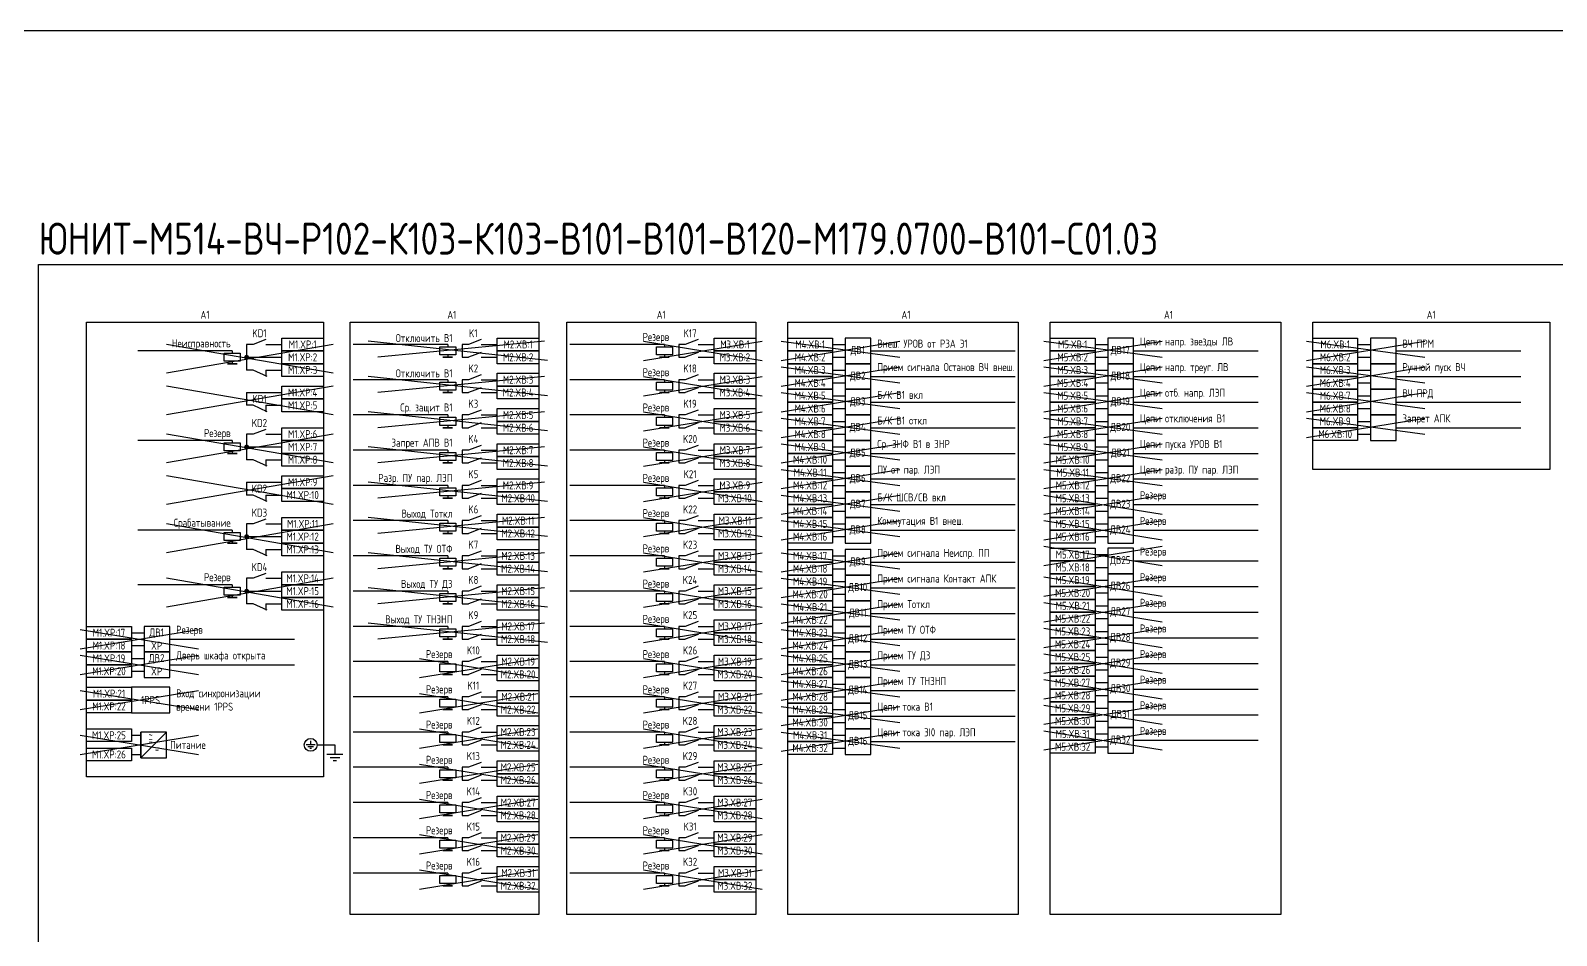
# Model space of a CAD drawing. Header units: millimetres. Extents: x -863 to 2106, y -90 to 586.
# Drawn here: x -2.5 to 474.1, y 303.5 to 586 of the extents above; entities that cross this region are included whole.
import ezdxf

# ---------------------------------------------------------------- set-up
doc = ezdxf.new("R2010")
doc.units = ezdxf.units.MM
doc.styles.add('Gost_type_A', font='GOST_A.TTF')

# ---------------------------------------------------------------- blocks, each defined once
blk = doc.blocks.new('POINT')
at = {"const_width": 0.75}
blk.add_lwpolyline([(-0.375, 0, 1), (0.375, 0, 1)], format="xyb", close=True, dxfattribs=at)

msp = doc.modelspace()

# ---------------------------------------------------------------- linework, layer by layer
at = {"color": 6}
for p, q in [((92, 488), (40, 479)), ((92, 479), (40, 488)), ((232, 489), (269, 484)), ((232, 483), (269, 489)), ((314, 489), (351, 484)), ((314, 483), (351, 489)), ((396, 489), (433, 484)), ((396, 483), (433, 489)), ((232, 481), (269, 476)), ((232, 475), (269, 481)), ((314, 481), (351, 476)), ((314, 475), (351, 481)), ((92, 475), (40, 466)), ((92, 466), (40, 475)), ((232, 473), (269, 468)), ((232, 467), (269, 473)), ((314, 473), (351, 468)), ((314, 467), (351, 473)), ((396, 473), (433, 468)), ((396, 467), (433, 473)), ((232, 465), (269, 460)), ((232, 459), (269, 465)), ((314, 465), (351, 460)), ((314, 459), (351, 465)), ((396, 465), (433, 460)), ((396, 459), (433, 465)), ((92, 460), (40, 451)), ((92, 451), (40, 460)), ((232, 457), (269, 452)), ((232, 451), (269, 457)), ((314, 457), (351, 452)), ((314, 451), (351, 457)), ((232, 449), (269, 444)), ((232, 443), (269, 449)), ((314, 449), (351, 444)), ((314, 443), (351, 449)), ((232, 441), (269, 436)), ((232, 435), (269, 441)), ((159, 428), (103, 434)), ((158, 434), (106, 429)), ((92, 432), (40, 423)), ((92, 423), (40, 432)), ((232, 433), (269, 428)), ((232, 427), (269, 433)), ((159, 417), (103, 423)), ((158, 423), (106, 418)), ((232, 423), (269, 418)), ((232, 417), (269, 423)), ((92, 415), (40, 406)), ((92, 406), (40, 415)), ((232, 415), (269, 410)), ((232, 409), (269, 415)), ((159, 406), (103, 412)), ((158, 412), (106, 407)), ((232, 407), (269, 402)), ((232, 401), (269, 407)), ((159, 395), (103, 401)), ((158, 401), (106, 396)), ((232, 399), (269, 394)), ((232, 393), (269, 399)), ((13, 391), (50, 385)), ((13, 385), (50, 391)), ((232, 391), (269, 386)), ((232, 385), (269, 391)), ((232, 383), (269, 378)), ((232, 377), (269, 383)), ((232, 375), (269, 370)), ((232, 369), (269, 375)), ((13, 366), (50, 360)), ((13, 360), (50, 366)), ((232, 367), (269, 362)), ((232, 361), (269, 367))]:
    msp.add_line(p, q, dxfattribs=at)
at = {"ltscale": 1.08}
for p, q in [((67, 488), (65, 488)), ((65, 488), (65, 480)), ((71, 488), (76, 488)), ((134.3, 488), (132.3, 488)), ((132.3, 488), (132.3, 484)), ((138.3, 488), (143.3, 488)), ((202, 488), (200, 488)), ((200, 488), (200, 484)), ((206, 488), (211, 488)), ((65, 484), (76, 484)), ((132.3, 484), (134.3, 484)), ((138.3, 484), (143.3, 484)), ((200, 484), (202, 484)), ((206, 484), (211, 484)), ((67, 480), (65, 480)), ((71, 480), (76, 480)), ((134.3, 477), (132.3, 477)), ((132.3, 477), (132.3, 473)), ((138.3, 477), (143.3, 477)), ((202, 477), (200, 477)), ((200, 477), (200, 473)), ((206, 477), (211, 477)), ((65, 473), (76, 473)), ((132.3, 473), (134.3, 473)), ((138.3, 473), (143.3, 473)), ((200, 473), (202, 473)), ((206, 473), (211, 473)), ((67, 469), (65, 469)), ((71, 469), (76, 469)), ((134.3, 466), (132.3, 466)), ((132.3, 466), (132.3, 462)), ((138.3, 466), (143.3, 466)), ((202, 466), (200, 466)), ((200, 466), (200, 462)), ((206, 466), (211, 466)), ((67, 460), (65, 460)), ((65, 460), (65, 452)), ((71, 460), (76, 460)), ((132.3, 462), (134.3, 462)), ((138.3, 462), (143.3, 462)), ((200, 462), (202, 462)), ((206, 462), (211, 462)), ((65, 456), (76, 456)), ((134.3, 455), (132.3, 455)), ((132.3, 455), (132.3, 451)), ((138.3, 455), (143.3, 455)), ((202, 455), (200, 455)), ((200, 455), (200, 451)), ((206, 455), (211, 455)), ((67, 452), (65, 452)), ((71, 452), (76, 452)), ((132.3, 451), (134.3, 451)), ((138.3, 451), (143.3, 451)), ((200, 451), (202, 451)), ((206, 451), (211, 451)), ((65, 445), (76, 445)), ((134.3, 444), (132.3, 444)), ((132.3, 444), (132.3, 440)), ((138.3, 444), (143.3, 444)), ((202, 444), (200, 444)), ((200, 444), (200, 440)), ((206, 444), (211, 444)), ((67, 441), (65, 441)), ((71, 441), (76, 441)), ((132.3, 440), (134.3, 440)), ((138.3, 440), (143.3, 440)), ((200, 440), (202, 440)), ((206, 440), (211, 440)), ((67, 432), (65, 432)), ((65, 432), (65, 424)), ((71, 432), (76, 432)), ((134.3, 433), (132.3, 433)), ((132.3, 433), (132.3, 429)), ((132.3, 429), (134.3, 429)), ((138.3, 433), (143.3, 433)), ((138.3, 429), (143.3, 429)), ((202, 433), (200, 433)), ((200, 433), (200, 429)), ((200, 429), (202, 429)), ((206, 433), (211, 433)), ((206, 429), (211, 429)), ((65, 428), (76, 428)), ((67, 424), (65, 424)), ((71, 424), (76, 424)), ((134.3, 422), (132.3, 422)), ((132.3, 422), (132.3, 418)), ((138.3, 422), (143.3, 422)), ((202, 422), (200, 422)), ((200, 422), (200, 418)), ((206, 422), (211, 422)), ((67, 415), (65, 415)), ((65, 415), (65, 407)), ((71, 415), (76, 415)), ((132.3, 418), (134.3, 418)), ((138.3, 418), (143.3, 418)), ((200, 418), (202, 418)), ((206, 418), (211, 418)), ((65, 411), (76, 411)), ((134.3, 411), (132.3, 411)), ((132.3, 411), (132.3, 407)), ((138.3, 411), (143.3, 411)), ((202, 411), (200, 411)), ((200, 411), (200, 407)), ((206, 411), (211, 411)), ((67, 407), (65, 407)), ((71, 407), (76, 407)), ((132.3, 407), (134.3, 407)), ((138.3, 407), (143.3, 407)), ((200, 407), (202, 407)), ((206, 407), (211, 407)), ((134.3, 400), (132.3, 400)), ((132.3, 400), (132.3, 396)), ((132.3, 396), (134.3, 396)), ((138.3, 400), (143.3, 400)), ((138.3, 396), (143.3, 396)), ((202, 400), (200, 400)), ((200, 400), (200, 396)), ((200, 396), (202, 396)), ((206, 400), (211, 400)), ((206, 396), (211, 396)), ((134.3, 389), (132.3, 389)), ((132.3, 389), (132.3, 385)), ((138.3, 389), (143.3, 389)), ((202, 389), (200, 389)), ((200, 389), (200, 385)), ((206, 389), (211, 389)), ((132.3, 385), (134.3, 385)), ((138.3, 385), (143.3, 385)), ((200, 385), (202, 385)), ((206, 385), (211, 385)), ((134.3, 378), (132.3, 378)), ((132.3, 378), (132.3, 374)), ((138.3, 378), (143.3, 378)), ((202, 378), (200, 378)), ((200, 378), (200, 374)), ((206, 378), (211, 378)), ((132.3, 374), (134.3, 374)), ((138.3, 374), (143.3, 374)), ((200, 374), (202, 374)), ((206, 374), (211, 374)), ((134.3, 367), (132.3, 367)), ((132.3, 367), (132.3, 363)), ((132.3, 363), (134.3, 363)), ((138.3, 367), (143.3, 367)), ((138.3, 363), (143.3, 363)), ((202, 367), (200, 367)), ((200, 367), (200, 363)), ((200, 363), (202, 363)), ((206, 367), (211, 367)), ((206, 363), (211, 363)), ((134.3, 356), (132.3, 356)), ((132.3, 356), (132.3, 352)), ((138.3, 356), (143.3, 356)), ((202, 356), (200, 356)), ((200, 356), (200, 352)), ((206, 356), (211, 356)), ((132.3, 352), (134.3, 352)), ((138.3, 352), (143.3, 352)), ((200, 352), (202, 352)), ((206, 352), (211, 352)), ((134.3, 345), (132.3, 345)), ((132.3, 345), (132.3, 341)), ((138.3, 345), (143.3, 345)), ((202, 345), (200, 345)), ((200, 345), (200, 341)), ((206, 345), (211, 345)), ((132.3, 341), (134.3, 341)), ((138.3, 341), (143.3, 341)), ((200, 341), (202, 341)), ((206, 341), (211, 341)), ((134.3, 334), (132.3, 334)), ((132.3, 334), (132.3, 330)), ((138.3, 334), (143.3, 334)), ((202, 334), (200, 334)), ((200, 334), (200, 330)), ((206, 334), (211, 334)), ((132.3, 330), (134.3, 330)), ((138.3, 330), (143.3, 330)), ((200, 330), (202, 330)), ((206, 330), (211, 330)), ((134.3, 323), (132.3, 323)), ((132.3, 323), (132.3, 319)), ((138.3, 323), (143.3, 323)), ((202, 323), (200, 323)), ((200, 323), (200, 319)), ((206, 323), (211, 323)), ((132.3, 319), (134.3, 319)), ((138.3, 319), (143.3, 319)), ((200, 319), (202, 319)), ((206, 319), (211, 319))]:
    msp.add_line(p, q, dxfattribs=at)
at = {"ltscale": 4.32}
for p, q in [((71, 489.5), (67, 488)), ((138.3, 489.5), (134.3, 488)), ((206, 489.5), (202, 488)), ((138.3, 485.5), (134.3, 484)), ((206, 485.5), (202, 484)), ((71.39, 478), (67, 480)), ((138.3, 478.5), (134.3, 477)), ((206, 478.5), (202, 477)), ((138.3, 474.5), (134.3, 473)), ((206, 474.5), (202, 473)), ((71.39, 467), (67, 469)), ((138.3, 467.5), (134.3, 466)), ((206, 467.5), (202, 466)), ((138.3, 463.5), (134.3, 462)), ((206, 463.5), (202, 462)), ((71, 461.5), (67, 460)), ((138.3, 456.5), (134.3, 455)), ((206, 456.5), (202, 455)), ((71.39, 450), (67, 452)), ((138.3, 452.5), (134.3, 451)), ((206, 452.5), (202, 451)), ((138.3, 445.5), (134.3, 444)), ((206, 445.5), (202, 444)), ((71.39, 439), (67, 441)), ((138.3, 441.5), (134.3, 440)), ((206, 441.5), (202, 440)), ((138.3, 434.5), (134.3, 433)), ((206, 434.5), (202, 433)), ((71, 433.5), (67, 432)), ((138.3, 430.5), (134.3, 429)), ((206, 430.5), (202, 429)), ((71.39, 422), (67, 424)), ((138.3, 423.5), (134.3, 422)), ((138.3, 419.5), (134.3, 418)), ((206, 423.5), (202, 422)), ((206, 419.5), (202, 418)), ((71, 416.5), (67, 415)), ((138.3, 412.5), (134.3, 411)), ((206, 412.5), (202, 411)), ((71.39, 405), (67, 407)), ((138.3, 408.5), (134.3, 407)), ((206, 408.5), (202, 407)), ((138.3, 401.5), (134.3, 400)), ((206, 401.5), (202, 400)), ((138.3, 397.5), (134.3, 396)), ((206, 397.5), (202, 396)), ((138.3, 390.5), (134.3, 389)), ((138.3, 386.5), (134.3, 385)), ((206, 390.5), (202, 389)), ((206, 386.5), (202, 385)), ((138.3, 379.5), (134.3, 378)), ((206, 379.5), (202, 378)), ((138.3, 375.5), (134.3, 374)), ((206, 375.5), (202, 374)), ((138.3, 368.5), (134.3, 367)), ((206, 368.5), (202, 367)), ((86.42, 363), (83.58, 363)), ((85.85, 362.43), (84.15, 362.43)), ((85, 364.28), (85, 363)), ((92.57, 363), (92.57, 360)), ((138.3, 364.5), (134.3, 363)), ((206, 364.5), (202, 363)), ((85.28, 361.86), (84.72, 361.86)), ((95.07, 360), (90.07, 360)), ((94.07, 359), (91.07, 359)), ((93.07, 358), (92.07, 358)), ((138.3, 357.5), (134.3, 356)), ((206, 357.5), (202, 356)), ((138.3, 353.5), (134.3, 352)), ((206, 353.5), (202, 352)), ((138.3, 346.5), (134.3, 345)), ((206, 346.5), (202, 345)), ((138.3, 342.5), (134.3, 341)), ((206, 342.5), (202, 341)), ((138.3, 335.5), (134.3, 334)), ((206, 335.5), (202, 334)), ((138.3, 331.5), (134.3, 330)), ((206, 331.5), (202, 330)), ((138.3, 324.5), (134.3, 323)), ((206, 324.5), (202, 323)), ((138.3, 320.5), (134.3, 319)), ((206, 320.5), (202, 319))]:
    msp.add_line(p, q, dxfattribs=at)
for p, q in [((127.8, 488), (98.3, 488)), ((127.8, 488), (127.8, 487.25)), ((195.5, 488), (166, 488)), ((195.5, 488), (195.5, 487.25)), ((248, 488), (252, 488)), ((330, 488), (334, 488)), ((412, 488), (416, 488)), ((60.5, 486), (31, 486)), ((60.5, 486), (60.5, 485.25)), ((60.5, 482.75), (60.5, 482)), ((127.8, 484.75), (127.8, 484)), ((195.5, 484.75), (195.5, 484)), ((248, 484), (252, 484)), ((260, 486), (305, 486)), ((330, 484), (334, 484)), ((342, 486), (381, 486)), ((412, 484), (416, 484)), ((424, 486), (463, 486)), ((71, 480), (71, 478)), ((127.8, 477), (98.3, 477)), ((127.8, 477), (127.8, 476.25)), ((195.5, 477), (166, 477)), ((195.5, 477), (195.5, 476.25)), ((248, 480), (252, 480)), ((260, 478), (305, 478)), ((330, 480), (334, 480)), ((342, 478), (381, 478)), ((412, 480), (416, 480)), ((424, 478), (463, 478)), ((65, 473), (65, 469)), ((127.8, 473.75), (127.8, 473)), ((195.5, 473.75), (195.5, 473)), ((248, 476), (252, 476)), ((248, 472), (252, 472)), ((330, 476), (334, 476)), ((330, 472), (334, 472)), ((412, 476), (416, 476)), ((412, 472), (416, 472)), ((71, 469), (71, 467)), ((248, 468), (252, 468)), ((260, 470), (305, 470)), ((330, 468), (334, 468)), ((342, 470), (381, 470)), ((412, 468), (416, 468)), ((424, 470), (463, 470)), ((127.8, 466), (98.3, 466)), ((127.8, 466), (127.8, 465.25)), ((127.8, 462.75), (127.8, 462)), ((195.5, 466), (166, 466)), ((195.5, 466), (195.5, 465.25)), ((195.5, 462.75), (195.5, 462)), ((248, 464), (252, 464)), ((330, 464), (334, 464)), ((412, 464), (416, 464)), ((60.5, 458), (31, 458)), ((60.5, 458), (60.5, 457.25)), ((248, 460), (252, 460)), ((260, 462), (305, 462)), ((330, 460), (334, 460)), ((342, 462), (381, 462)), ((412, 460), (416, 460)), ((424, 462), (463, 462)), ((60.5, 454.75), (60.5, 454)), ((127.8, 455), (98.3, 455)), ((127.8, 455), (127.8, 454.25)), ((195.5, 455), (166, 455)), ((195.5, 455), (195.5, 454.25)), ((248, 456), (252, 456)), ((260, 454), (305, 454)), ((330, 456), (334, 456)), ((342, 454), (381, 454)), ((71, 452), (71, 450)), ((127.8, 451.75), (127.8, 451)), ((195.5, 451.75), (195.5, 451)), ((248, 452), (252, 452)), ((330, 452), (334, 452)), ((65, 445), (65, 441)), ((127.8, 444), (98.3, 444)), ((127.8, 444), (127.8, 443.25)), ((195.5, 444), (166, 444)), ((195.5, 444), (195.5, 443.25)), ((248, 448), (252, 448)), ((248, 444), (252, 444)), ((260, 446), (305, 446)), ((330, 448), (334, 448)), ((330, 444), (334, 444)), ((342, 446), (381, 446)), ((71, 441), (71, 439)), ((127.8, 440.75), (127.8, 440)), ((195.5, 440.75), (195.5, 440)), ((248, 440), (252, 440)), ((330, 440), (334, 440)), ((248, 436), (252, 436)), ((260, 438), (305, 438)), ((330, 436), (334, 436)), ((342, 438), (381, 438)), ((60.5, 430), (31, 430)), ((60.5, 430), (60.5, 429.25)), ((127.8, 433), (98.3, 433)), ((127.8, 433), (127.8, 432.25)), ((127.8, 429.75), (127.8, 429)), ((195.5, 433), (166, 433)), ((195.5, 433), (195.5, 432.25)), ((195.5, 429.75), (195.5, 429)), ((248, 432), (252, 432)), ((260, 430), (305, 430)), ((330, 432), (334, 432)), ((342, 430), (381, 430)), ((60.5, 426.75), (60.5, 426)), ((248, 428), (252, 428)), ((330, 428), (334, 428)), ((71, 424), (71, 422)), ((127.8, 422), (98.3, 422)), ((127.8, 422), (127.8, 421.25)), ((195.5, 422), (166, 422)), ((195.5, 422), (195.5, 421.25)), ((248, 422), (252, 422)), ((260, 420), (305, 420)), ((330, 422.42), (334, 422.42)), ((342, 420.42), (381, 420.42)), ((127.8, 418.75), (127.8, 418)), ((195.5, 418.75), (195.5, 418)), ((248, 418), (252, 418)), ((330, 418.42), (334, 418.42)), ((60.5, 413), (31, 413)), ((60.5, 413), (60.5, 412.25)), ((127.8, 411), (98.3, 411)), ((127.8, 411), (127.8, 410.25)), ((195.5, 411), (166, 411)), ((195.5, 411), (195.5, 410.25)), ((248, 414), (252, 414)), ((248, 410), (252, 410)), ((260, 412), (305, 412)), ((330, 414.42), (334, 414.42)), ((330, 410.42), (334, 410.42)), ((342, 412.42), (381, 412.42)), ((60.5, 409.75), (60.5, 409)), ((71, 407), (71, 405)), ((127.8, 407.75), (127.8, 407)), ((195.5, 407.75), (195.5, 407)), ((248, 406), (252, 406)), ((330, 406.42), (334, 406.42)), ((248, 402), (252, 402)), ((260, 404), (305, 404)), ((330, 402.42), (334, 402.42)), ((342, 404.42), (381, 404.42)), ((29, 398), (33, 398)), ((41, 396), (80, 396)), ((127.8, 400), (98.3, 400)), ((127.8, 400), (127.8, 399.25)), ((127.8, 396.75), (127.8, 396)), ((195.5, 400), (166, 400)), ((195.5, 400), (195.5, 399.25)), ((195.5, 396.75), (195.5, 396)), ((248, 398), (252, 398)), ((260, 396), (305, 396)), ((330, 398.42), (334, 398.42)), ((342, 396.42), (381, 396.42)), ((29, 394), (33, 394)), ((248, 394), (252, 394)), ((330, 394.42), (334, 394.42)), ((29, 390), (33, 390)), ((41, 388), (80, 388)), ((127.8, 389), (98.3, 389)), ((127.8, 389), (127.8, 388.25)), ((195.5, 389), (166, 389)), ((195.5, 389), (195.5, 388.25)), ((248, 390), (252, 390)), ((260, 388), (305, 388)), ((330, 390.42), (334, 390.42)), ((330, 386.42), (334, 386.42)), ((342, 388.42), (381, 388.42)), ((29, 386), (33, 386)), ((127.8, 385.75), (127.8, 385)), ((195.5, 385.75), (195.5, 385)), ((248, 386), (252, 386)), ((248, 382), (252, 382)), ((330, 382.42), (334, 382.42)), ((127.8, 378), (98.3, 378)), ((127.8, 378), (127.8, 377.25)), ((195.5, 378), (166, 378)), ((195.5, 378), (195.5, 377.25)), ((248, 378), (252, 378)), ((260, 380), (305, 380)), ((330, 378.42), (334, 378.42)), ((342, 380.42), (381, 380.42)), ((127.8, 374.75), (127.8, 374)), ((195.5, 374.75), (195.5, 374)), ((248, 374), (252, 374)), ((260, 372), (305, 372)), ((330, 374.42), (334, 374.42)), ((342, 372.42), (381, 372.42)), ((248, 370), (252, 370)), ((330, 370.42), (334, 370.42)), ((32, 359), (32, 367)), ((32, 359), (40, 367)), ((87, 363), (92.57, 363)), ((127.8, 367), (98.3, 367)), ((127.8, 367), (127.8, 366.25)), ((127.8, 363.75), (127.8, 363)), ((195.5, 367), (166, 367)), ((195.5, 367), (195.5, 366.25)), ((195.5, 363.75), (195.5, 363)), ((248, 366), (252, 366)), ((260, 364), (305, 364)), ((330, 366.42), (334, 366.42)), ((330, 362.42), (334, 362.42)), ((342, 364.42), (381, 364.42)), ((248, 362), (252, 362)), ((127.8, 356), (98.3, 356)), ((127.8, 356), (127.8, 355.25)), ((127.8, 352.75), (127.8, 352)), ((195.5, 356), (166, 356)), ((195.5, 356), (195.5, 355.25)), ((195.5, 352.75), (195.5, 352)), ((127.8, 345), (98.3, 345)), ((127.8, 345), (127.8, 344.25)), ((195.5, 345), (166, 345)), ((195.5, 345), (195.5, 344.25)), ((127.8, 341.75), (127.8, 341)), ((195.5, 341.75), (195.5, 341)), ((127.8, 334), (98.3, 334)), ((127.8, 334), (127.8, 333.25)), ((195.5, 334), (166, 334)), ((195.5, 334), (195.5, 333.25)), ((127.8, 330.75), (127.8, 330)), ((195.5, 330.75), (195.5, 330)), ((127.8, 323), (98.3, 323)), ((127.8, 323), (127.8, 322.25)), ((127.8, 319.75), (127.8, 319)), ((195.5, 323), (166, 323)), ((195.5, 323), (195.5, 322.25)), ((195.5, 319.75), (195.5, 319))]:
    msp.add_line(p, q)
at = {"color": 114, "true_color": 0x139b48}
for p, q in [((159, 483), (103, 489)), ((158, 489), (106, 484)), ((189, 489), (226, 483)), ((189, 483), (226, 489)), ((159, 472), (103, 478)), ((158, 478), (106, 473)), ((189, 478), (226, 472)), ((189, 472), (226, 478)), ((396, 481), (433, 476)), ((396, 475), (433, 481)), ((159, 461), (103, 467)), ((158, 467), (106, 462)), ((189, 467), (226, 461)), ((189, 461), (226, 467)), ((159, 450), (103, 456)), ((158, 456), (106, 451)), ((189, 456), (226, 450)), ((189, 450), (226, 456)), ((92, 447), (40, 438)), ((92, 438), (40, 447)), ((159, 439), (103, 445)), ((158, 445), (106, 440)), ((189, 445), (226, 439)), ((189, 439), (226, 445)), ((314, 441), (351, 435)), ((314, 435), (351, 441)), ((189, 434), (226, 428)), ((189, 428), (226, 434)), ((314, 433), (351, 427)), ((314, 427), (351, 433)), ((314, 425), (351, 419)), ((314, 419), (351, 425)), ((189, 423), (226, 417)), ((189, 417), (226, 423)), ((314, 415.42), (351, 409.42)), ((314, 409.42), (351, 415.42)), ((189, 412), (226, 406)), ((189, 406), (226, 412)), ((314, 407.42), (351, 401.42)), ((314, 401.42), (351, 407.42)), ((189, 401), (226, 395)), ((189, 395), (226, 401)), ((13, 399), (50, 393)), ((13, 393), (50, 399)), ((314, 399.42), (351, 393.42)), ((314, 393.42), (351, 399.42)), ((314, 391.42), (351, 385.42)), ((314, 385.42), (351, 391.42)), ((119, 390), (156, 384)), ((119, 384), (156, 390)), ((189, 390), (226, 384)), ((189, 384), (226, 390)), ((314, 383.42), (351, 377.42)), ((314, 377.42), (351, 383.42)), ((13, 380), (50, 374)), ((13, 374), (50, 380)), ((119, 379), (156, 373)), ((119, 373), (156, 379)), ((189, 379), (226, 373)), ((189, 373), (226, 379)), ((314, 375.42), (351, 369.42)), ((314, 369.42), (351, 375.42)), ((119, 368), (156, 362)), ((119, 362), (156, 368)), ((189, 368), (226, 362)), ((189, 362), (226, 368)), ((314, 367.42), (351, 361.42)), ((314, 361.42), (351, 367.42)), ((119, 357), (156, 351)), ((119, 351), (156, 357)), ((189, 357), (226, 351)), ((189, 351), (226, 357)), ((119, 346), (156, 340)), ((119, 340), (156, 346)), ((189, 346), (226, 340)), ((189, 340), (226, 346)), ((119, 335), (156, 329)), ((119, 329), (156, 335)), ((189, 335), (226, 329)), ((189, 329), (226, 335)), ((119, 324), (156, 318)), ((119, 318), (156, 324)), ((189, 324), (226, 318)), ((189, 318), (226, 324))]:
    msp.add_line(p, q, dxfattribs=at)
at = {"ltscale": 4}
for p, q in [((29, 366), (32, 366)), ((29, 360), (32, 360))]:
    msp.add_line(p, q, dxfattribs=at)
for points in [[(-863, 586), (2106, 586), (2106, -90), (-863, -90)], [(0, 513), (790, 513), (790, 297), (0, 297)], [(15, 495), (89, 495), (89, 353), (15, 353)], [(97.3, 495), (156.3, 495), (156.3, 310), (97.3, 310)], [(165, 495), (224, 495), (224, 310), (165, 310)], [(234, 495), (306, 495), (306, 310), (234, 310)], [(316, 495), (388, 495), (388, 310), (316, 310)], [(398, 495), (472, 495), (472, 449), (398, 449)], [(76, 490), (89, 490), (89, 486), (76, 486)], [(130.3, 487.25), (130.3, 484.75), (125.3, 484.75), (125.3, 487.25)], [(143.3, 490), (156.3, 490), (156.3, 486), (143.3, 486)], [(198, 487.25), (198, 484.75), (193, 484.75), (193, 487.25)], [(211, 490), (224, 490), (224, 486), (211, 486)], [(234, 490), (248, 490), (248, 486), (234, 486)], [(316, 490), (330, 490), (330, 486), (316, 486)], [(398, 490), (412, 490), (412, 486), (398, 486)], [(63, 485.25), (63, 482.75), (58, 482.75), (58, 485.25)], [(62, 482), (59, 482)], [(76, 486), (89, 486), (89, 482), (76, 482)], [(76, 482), (89, 482), (89, 478), (76, 478)], [(129.3, 484), (126.3, 484)], [(143.3, 486), (156.3, 486), (156.3, 482), (143.3, 482)], [(197, 484), (194, 484)], [(211, 486), (224, 486), (224, 482), (211, 482)], [(234, 486), (248, 486), (248, 482), (234, 482)], [(234, 482), (248, 482), (248, 478), (234, 478)], [(316, 486), (330, 486), (330, 482), (316, 482)], [(316, 482), (330, 482), (330, 478), (316, 478)], [(398, 486), (412, 486), (412, 482), (398, 482)], [(398, 482), (412, 482), (412, 478), (398, 478)], [(143.3, 479), (156.3, 479), (156.3, 475), (143.3, 475)], [(211, 479), (224, 479), (224, 475), (211, 475)], [(234, 478), (248, 478), (248, 474), (234, 474)], [(316, 478), (330, 478), (330, 474), (316, 474)], [(398, 478), (412, 478), (412, 474), (398, 474)], [(76, 475), (89, 475), (89, 471), (76, 471)], [(130.3, 476.25), (130.3, 473.75), (125.3, 473.75), (125.3, 476.25)], [(129.3, 473), (126.3, 473)], [(143.3, 475), (156.3, 475), (156.3, 471), (143.3, 471)], [(198, 476.25), (198, 473.75), (193, 473.75), (193, 476.25)], [(197, 473), (194, 473)], [(211, 475), (224, 475), (224, 471), (211, 471)], [(234, 474), (248, 474), (248, 470), (234, 470)], [(316, 474), (330, 474), (330, 470), (316, 470)], [(398, 474), (412, 474), (412, 470), (398, 470)], [(76, 471), (89, 471), (89, 467), (76, 467)], [(143.3, 468), (156.3, 468), (156.3, 464), (143.3, 464)], [(211, 468), (224, 468), (224, 464), (211, 464)], [(234, 470), (248, 470), (248, 466), (234, 466)], [(316, 470), (330, 470), (330, 466), (316, 466)], [(398, 470), (412, 470), (412, 466), (398, 466)], [(130.3, 465.25), (130.3, 462.75), (125.3, 462.75), (125.3, 465.25)], [(143.3, 464), (156.3, 464), (156.3, 460), (143.3, 460)], [(198, 465.25), (198, 462.75), (193, 462.75), (193, 465.25)], [(211, 464), (224, 464), (224, 460), (211, 460)], [(234, 466), (248, 466), (248, 462), (234, 462)], [(316, 466), (330, 466), (330, 462), (316, 462)], [(398, 466), (412, 466), (412, 462), (398, 462)], [(76, 462), (89, 462), (89, 458), (76, 458)], [(76, 458), (89, 458), (89, 454), (76, 454)], [(129.3, 462), (126.3, 462)], [(197, 462), (194, 462)], [(234, 462), (248, 462), (248, 458), (234, 458)], [(234, 458), (248, 458), (248, 454), (234, 454)], [(316, 462), (330, 462), (330, 458), (316, 458)], [(316, 458), (330, 458), (330, 454), (316, 454)], [(398, 462), (412, 462), (412, 458), (398, 458)], [(63, 457.25), (63, 454.75), (58, 454.75), (58, 457.25)], [(62, 454), (59, 454)], [(76, 454), (89, 454), (89, 450), (76, 450)], [(130.3, 454.25), (130.3, 451.75), (125.3, 451.75), (125.3, 454.25)], [(143.3, 457), (156.3, 457), (156.3, 453), (143.3, 453)], [(143.3, 453), (156.3, 453), (156.3, 449), (143.3, 449)], [(198, 454.25), (198, 451.75), (193, 451.75), (193, 454.25)], [(211, 457), (224, 457), (224, 453), (211, 453)], [(211, 453), (224, 453), (224, 449), (211, 449)], [(234, 454), (248, 454), (248, 450), (234, 450)], [(316, 454), (330, 454), (330, 450), (316, 450)], [(129.3, 451), (126.3, 451)], [(197, 451), (194, 451)], [(234, 450), (248, 450), (248, 446), (234, 446)], [(316, 450), (330, 450), (330, 446), (316, 446)], [(76, 447), (89, 447), (89, 443), (76, 443)], [(143.3, 446), (156.3, 446), (156.3, 442), (143.3, 442)], [(211, 446), (224, 446), (224, 442), (211, 442)], [(234, 446), (248, 446), (248, 442), (234, 442)], [(316, 446), (330, 446), (330, 442), (316, 442)], [(76, 443), (89, 443), (89, 439), (76, 439)], [(130.3, 443.25), (130.3, 440.75), (125.3, 440.75), (125.3, 443.25)], [(129.3, 440), (126.3, 440)], [(143.3, 442), (156.3, 442), (156.3, 438), (143.3, 438)], [(198, 443.25), (198, 440.75), (193, 440.75), (193, 443.25)], [(197, 440), (194, 440)], [(211, 442), (224, 442), (224, 438), (211, 438)], [(234, 442), (248, 442), (248, 438), (234, 438)], [(316, 442), (330, 442), (330, 438), (316, 438)], [(76, 434), (89, 434), (89, 430), (76, 430)], [(143.3, 435), (156.3, 435), (156.3, 431), (143.3, 431)], [(211, 435), (224, 435), (224, 431), (211, 431)], [(234, 438), (248, 438), (248, 434), (234, 434)], [(234, 434), (248, 434), (248, 430), (234, 430)], [(316, 438), (330, 438), (330, 434), (316, 434)], [(316, 434), (330, 434), (330, 430), (316, 430)], [(63, 429.25), (63, 426.75), (58, 426.75), (58, 429.25)], [(76, 430), (89, 430), (89, 426), (76, 426)], [(130.3, 432.25), (130.3, 429.75), (125.3, 429.75), (125.3, 432.25)], [(129.3, 429), (126.3, 429)], [(143.3, 431), (156.3, 431), (156.3, 427), (143.3, 427)], [(198, 432.25), (198, 429.75), (193, 429.75), (193, 432.25)], [(197, 429), (194, 429)], [(211, 431), (224, 431), (224, 427), (211, 427)], [(234, 430), (248, 430), (248, 426), (234, 426)], [(316, 430), (330, 430), (330, 426), (316, 426)], [(62, 426), (59, 426)], [(76, 426), (89, 426), (89, 422), (76, 422)], [(316, 424.42), (330, 424.42), (330, 420.42), (316, 420.42)], [(130.3, 421.25), (130.3, 418.75), (125.3, 418.75), (125.3, 421.25)], [(143.3, 424), (156.3, 424), (156.3, 420), (143.3, 420)], [(143.3, 420), (156.3, 420), (156.3, 416), (143.3, 416)], [(198, 421.25), (198, 418.75), (193, 418.75), (193, 421.25)], [(211, 424), (224, 424), (224, 420), (211, 420)], [(211, 420), (224, 420), (224, 416), (211, 416)], [(234, 424), (248, 424), (248, 420), (234, 420)], [(234, 420), (248, 420), (248, 416), (234, 416)], [(316, 420.42), (330, 420.42), (330, 416.42), (316, 416.42)], [(76, 417), (89, 417), (89, 413), (76, 413)], [(129.3, 418), (126.3, 418)], [(197, 418), (194, 418)], [(234, 416), (248, 416), (248, 412), (234, 412)], [(316, 416.42), (330, 416.42), (330, 412.42), (316, 412.42)], [(63, 412.25), (63, 409.75), (58, 409.75), (58, 412.25)], [(76, 413), (89, 413), (89, 409), (76, 409)], [(130.3, 410.25), (130.3, 407.75), (125.3, 407.75), (125.3, 410.25)], [(143.3, 413), (156.3, 413), (156.3, 409), (143.3, 409)], [(198, 410.25), (198, 407.75), (193, 407.75), (193, 410.25)], [(211, 413), (224, 413), (224, 409), (211, 409)], [(234, 412), (248, 412), (248, 408), (234, 408)], [(316, 412.42), (330, 412.42), (330, 408.42), (316, 408.42)], [(62, 409), (59, 409)], [(76, 409), (89, 409), (89, 405), (76, 405)], [(129.3, 407), (126.3, 407)], [(143.3, 409), (156.3, 409), (156.3, 405), (143.3, 405)], [(197, 407), (194, 407)], [(211, 409), (224, 409), (224, 405), (211, 405)], [(234, 408), (248, 408), (248, 404), (234, 404)], [(316, 408.42), (330, 408.42), (330, 404.42), (316, 404.42)], [(143.3, 402), (156.3, 402), (156.3, 398), (143.3, 398)], [(211, 402), (224, 402), (224, 398), (211, 398)], [(234, 404), (248, 404), (248, 400), (234, 400)], [(316, 404.42), (330, 404.42), (330, 400.42), (316, 400.42)], [(316, 400.42), (330, 400.42), (330, 396.42), (316, 396.42)], [(15, 400), (29, 400), (29, 396), (15, 396)], [(15, 396), (29, 396), (29, 392), (15, 392)], [(130.3, 399.25), (130.3, 396.75), (125.3, 396.75), (125.3, 399.25)], [(129.3, 396), (126.3, 396)], [(143.3, 398), (156.3, 398), (156.3, 394), (143.3, 394)], [(198, 399.25), (198, 396.75), (193, 396.75), (193, 399.25)], [(197, 396), (194, 396)], [(211, 398), (224, 398), (224, 394), (211, 394)], [(234, 400), (248, 400), (248, 396), (234, 396)], [(234, 396), (248, 396), (248, 392), (234, 392)], [(316, 396.42), (330, 396.42), (330, 392.42), (316, 392.42)], [(15, 392), (29, 392), (29, 388), (15, 388)], [(143.3, 391), (156.3, 391), (156.3, 387), (143.3, 387)], [(211, 391), (224, 391), (224, 387), (211, 387)], [(234, 392), (248, 392), (248, 388), (234, 388)], [(316, 392.42), (330, 392.42), (330, 388.42), (316, 388.42)], [(15, 388), (29, 388), (29, 384), (15, 384)], [(130.3, 388.25), (130.3, 385.75), (125.3, 385.75), (125.3, 388.25)], [(143.3, 387), (156.3, 387), (156.3, 383), (143.3, 383)], [(198, 388.25), (198, 385.75), (193, 385.75), (193, 388.25)], [(211, 387), (224, 387), (224, 383), (211, 383)], [(234, 388), (248, 388), (248, 384), (234, 384)], [(316, 388.42), (330, 388.42), (330, 384.42), (316, 384.42)], [(129.3, 385), (126.3, 385)], [(197, 385), (194, 385)], [(234, 384), (248, 384), (248, 380), (234, 380)], [(316, 384.42), (330, 384.42), (330, 380.42), (316, 380.42)], [(15, 381), (29, 381), (29, 377), (15, 377)], [(15, 377), (29, 377), (29, 373), (15, 373)], [(130.3, 377.25), (130.3, 374.75), (125.3, 374.75), (125.3, 377.25)], [(143.3, 380), (156.3, 380), (156.3, 376), (143.3, 376)], [(198, 377.25), (198, 374.75), (193, 374.75), (193, 377.25)], [(211, 380), (224, 380), (224, 376), (211, 376)], [(234, 380), (248, 380), (248, 376), (234, 376)], [(316, 380.42), (330, 380.42), (330, 376.42), (316, 376.42)], [(129.3, 374), (126.3, 374)], [(143.3, 376), (156.3, 376), (156.3, 372), (143.3, 372)], [(197, 374), (194, 374)], [(211, 376), (224, 376), (224, 372), (211, 372)], [(234, 376), (248, 376), (248, 372), (234, 372)], [(234, 372), (248, 372), (248, 368), (234, 368)], [(316, 376.42), (330, 376.42), (330, 372.42), (316, 372.42)], [(316, 372.42), (330, 372.42), (330, 368.42), (316, 368.42)], [(15, 368), (29, 368), (29, 364), (15, 364)], [(143.3, 369), (156.3, 369), (156.3, 365), (143.3, 365)], [(211, 369), (224, 369), (224, 365), (211, 365)], [(234, 368), (248, 368), (248, 364), (234, 364)], [(316, 368.42), (330, 368.42), (330, 364.42), (316, 364.42)], [(130.3, 366.25), (130.3, 363.75), (125.3, 363.75), (125.3, 366.25)], [(129.3, 363), (126.3, 363)], [(143.3, 365), (156.3, 365), (156.3, 361), (143.3, 361)], [(198, 366.25), (198, 363.75), (193, 363.75), (193, 366.25)], [(197, 363), (194, 363)], [(211, 365), (224, 365), (224, 361), (211, 361)], [(234, 364), (248, 364), (248, 360), (234, 360)], [(316, 364.42), (330, 364.42), (330, 360.42), (316, 360.42)], [(15, 362), (29, 362), (29, 358), (15, 358)], [(143.3, 358), (156.3, 358), (156.3, 354), (143.3, 354)], [(211, 358), (224, 358), (224, 354), (211, 354)], [(130.3, 355.25), (130.3, 352.75), (125.3, 352.75), (125.3, 355.25)], [(143.3, 354), (156.3, 354), (156.3, 350), (143.3, 350)], [(198, 355.25), (198, 352.75), (193, 352.75), (193, 355.25)], [(211, 354), (224, 354), (224, 350), (211, 350)], [(129.3, 352), (126.3, 352)], [(197, 352), (194, 352)], [(130.3, 344.25), (130.3, 341.75), (125.3, 341.75), (125.3, 344.25)], [(143.3, 347), (156.3, 347), (156.3, 343), (143.3, 343)], [(198, 344.25), (198, 341.75), (193, 341.75), (193, 344.25)], [(211, 347), (224, 347), (224, 343), (211, 343)], [(129.3, 341), (126.3, 341)], [(143.3, 343), (156.3, 343), (156.3, 339), (143.3, 339)], [(197, 341), (194, 341)], [(211, 343), (224, 343), (224, 339), (211, 339)], [(143.3, 336), (156.3, 336), (156.3, 332), (143.3, 332)], [(211, 336), (224, 336), (224, 332), (211, 332)], [(130.3, 333.25), (130.3, 330.75), (125.3, 330.75), (125.3, 333.25)], [(129.3, 330), (126.3, 330)], [(143.3, 332), (156.3, 332), (156.3, 328), (143.3, 328)], [(198, 333.25), (198, 330.75), (193, 330.75), (193, 333.25)], [(197, 330), (194, 330)], [(211, 332), (224, 332), (224, 328), (211, 328)], [(143.3, 325), (156.3, 325), (156.3, 321), (143.3, 321)], [(211, 325), (224, 325), (224, 321), (211, 321)], [(130.3, 322.25), (130.3, 319.75), (125.3, 319.75), (125.3, 322.25)], [(143.3, 321), (156.3, 321), (156.3, 317), (143.3, 317)], [(198, 322.25), (198, 319.75), (193, 319.75), (193, 322.25)], [(211, 321), (224, 321), (224, 317), (211, 317)], [(129.3, 319), (126.3, 319)], [(197, 319), (194, 319)]]:
    msp.add_lwpolyline(points, close=True)
for points in [[(252, 482), (260, 482), (260, 490), (252, 490)], [(334, 482), (342, 482), (342, 490), (334, 490)], [(416, 482), (424, 482), (424, 490), (416, 490)], [(252, 474), (260, 474), (260, 482), (252, 482)], [(334, 474), (342, 474), (342, 482), (334, 482)], [(416, 474), (424, 474), (424, 482), (416, 482)], [(252, 466), (260, 466), (260, 474), (252, 474)], [(334, 466), (342, 466), (342, 474), (334, 474)], [(416, 466), (424, 466), (424, 474), (416, 474)], [(252, 458), (260, 458), (260, 466), (252, 466)], [(334, 458), (342, 458), (342, 466), (334, 466)], [(416, 458), (424, 458), (424, 466), (416, 466)], [(252, 450), (260, 450), (260, 458), (252, 458)], [(334, 450), (342, 450), (342, 458), (334, 458)], [(252, 442), (260, 442), (260, 450), (252, 450)], [(334, 442), (342, 442), (342, 450), (334, 450)], [(252, 434), (260, 434), (260, 442), (252, 442)], [(334, 434), (342, 434), (342, 442), (334, 442)], [(252, 426), (260, 426), (260, 434), (252, 434)], [(334, 426), (342, 426), (342, 434), (334, 434)], [(334, 416.42), (342, 416.42), (342, 424.42), (334, 424.42)], [(252, 416), (260, 416), (260, 424), (252, 424)], [(252, 408), (260, 408), (260, 416), (252, 416)], [(334, 408.42), (342, 408.42), (342, 416.42), (334, 416.42)], [(252, 400), (260, 400), (260, 408), (252, 408)], [(334, 400.42), (342, 400.42), (342, 408.42), (334, 408.42)], [(334, 392.42), (342, 392.42), (342, 400.42), (334, 400.42)], [(33, 392), (41, 392), (41, 400), (33, 400)], [(252, 392), (260, 392), (260, 400), (252, 400)], [(33, 384), (41, 384), (41, 392), (33, 392)], [(252, 384), (260, 384), (260, 392), (252, 392)], [(334, 384.42), (342, 384.42), (342, 392.42), (334, 392.42)], [(252, 376), (260, 376), (260, 384), (252, 384)], [(334, 376.42), (342, 376.42), (342, 384.42), (334, 384.42)], [(29, 373), (41, 373), (41, 381), (29, 381)], [(252, 368), (260, 368), (260, 376), (252, 376)], [(334, 368.42), (342, 368.42), (342, 376.42), (334, 376.42)], [(252, 360), (260, 360), (260, 368), (252, 368)], [(334, 360.42), (342, 360.42), (342, 368.42), (334, 368.42)], [(32, 359), (40, 359), (40, 367), (32, 367)]]:
    msp.add_lwpolyline(points, close=True, dxfattribs=at)
msp.add_circle((85, 363), 2)

# ---------------------------------------------------------------- block references
for p in [(65, 484), (65, 456), (65, 428), (65, 411)]:
    msp.add_blockref('POINT', p)

# ---------------------------------------------------------------- texts
at = {"style": 'Gost_type_A'}
for s, insert, char_height, width, attachment_point, line_spacing_factor in [('ЮНИТ-М514-ВЧ-Р102-К103-К103-В101-В101-В120-М179.0700-В101-С01.03', (0, 516), 10, 855, 7, 0.9), ('A1', (52, 496), 2.5, 74.0002, 8, 0.9), ('A1', (129.1, 496), 2.5, 59, 8, 0.9), ('A1', (194.5, 496), 2.5, 59, 8, 0.9), ('A1', (270.94, 496), 2.5, 73.8762, 8, 0.9), ('A1', (352.94, 496), 2.5, 73.8762, 8, 0.9), ('A1', (435, 496), 2.5, 74.0002, 8, 0.9), ('Неисправность', (60, 488), 2.5, 37, 6, 0.8), ('Резерв', (60, 460), 2.5, 37, 6, 0.8), ('Срабатывание', (60, 432), 2.5, 37, 6, 0.8), ('Резерв', (60, 415), 2.5, 37, 6, 0.8)]:
    msp.add_mtext(s, dxfattribs=dict(at, insert=insert, char_height=char_height, width=width, attachment_point=attachment_point, line_spacing_factor=line_spacing_factor))
at = {"char_height": 2.5, "style": 'Gost_type_A'}
for s, insert, width, attachment_point in [('KD1', (69, 491.5), 8, 5), ('Отключить В1', (129.3, 490), 31.0015, 6), ('K1', (135.8, 491.5), 5, 5), ('Резерв', (197, 490), 31.0015, 6), ('K17', (203.5, 491.5), 5, 5), ('M1.XP:1', (82.5, 488), 13, 5), ('M2.XВ:1', (149.8, 488), 13, 5), ('M3.XВ:1', (217.5, 488), 13, 5), ('M4.XВ:1', (241, 488), 14, 5), ('ДВ1', (255.88, 486), 7.7588, 5), ('Внеш. УРОВ от РЗА Э1', (262, 487), 30.8621, 7), ('M5.XВ:1', (323, 488), 14, 5), ('ДВ17', (337.88, 486), 7.7588, 5), ('Цепи напр. звезды ЛВ', (344, 487), 30.8621, 7), ('M6.XВ:1', (405, 488), 14, 5), ('ВЧ ПРM', (426, 487), 30.8621, 7), ('M1.XP:2', (82.5, 484), 13, 5), ('K2', (135.8, 480.5), 5, 5), ('M2.XВ:2', (149.8, 484), 13, 5), ('K18', (203.5, 480.5), 5, 5), ('M3.XВ:2', (217.5, 484), 13, 5), ('M4.XВ:2', (241, 484), 14, 5), ('Прием сигнала Останов ВЧ внеш.', (262, 479), 48.5609, 7), ('M5.XВ:2', (323, 484), 14, 5), ('Цепи напр. треуг. ЛВ', (344, 479), 44.8565, 7), ('M6.XВ:2', (405, 484), 14, 5), ('Ручной пуск ВЧ', (426, 479), 44.8565, 7), ('M1.XP:3', (82.5, 480), 13, 5), ('Отключить В1', (129.3, 479), 31.0015, 6), ('M2.XВ:3', (149.8, 477), 13, 5), ('Резерв', (197, 479), 31.0015, 6), ('M3.XВ:3', (217.5, 477), 13, 5), ('M4.XВ:4', (241, 476), 14, 5), ('M4.XВ:3', (241, 480), 14, 5), ('ДВ2', (255.88, 478), 7.7588, 5), ('M5.XВ:4', (323, 476), 14, 5), ('M5.XВ:3', (323, 480), 14, 5), ('ДВ18', (337.88, 478), 7.7588, 5), ('M6.XВ:4', (405, 476), 14, 5), ('M6.XВ:3', (405, 480), 14, 5), ('KD1', (69, 471), 8, 5), ('M1.XP:4', (82.5, 473), 13, 5), ('M2.XВ:4', (149.8, 473), 13, 5), ('M3.XВ:4', (217.5, 473), 13, 5), ('M4.XВ:5', (241, 472), 14, 5), ('Б/К В1 вкл', (262, 471), 27.8465, 7), ('M5.XВ:5', (323, 472), 14, 5), ('Цепи отб. напр. ЛЭП', (344, 471), 27.8465, 7), ('M6.XВ:7', (405, 472), 14, 5), ('ВЧ ПРД', (426, 471), 27.8465, 7), ('M1.XP:5', (82.5, 469), 13, 5), ('Ср. защит В1', (129.3, 468), 31.0015, 6), ('K3', (135.8, 469.5), 5, 5), ('M2.XВ:5', (149.8, 466), 13, 5), ('Резерв', (197, 468), 31.0015, 6), ('K19', (203.5, 469.5), 5, 5), ('M3.XВ:5', (217.5, 466), 13, 5), ('M4.XВ:6', (241, 468), 14, 5), ('ДВ3', (255.88, 470), 7.7588, 5), ('M5.XВ:6', (323, 468), 14, 5), ('ДВ19', (337.88, 470), 7.7588, 5), ('M6.XВ:8', (405, 468), 14, 5), ('KD2', (69, 463.5), 8, 5), ('M2.XВ:6', (149.8, 462), 13, 5), ('M3.XВ:6', (217.5, 462), 13, 5), ('M4.XВ:7', (241, 464), 14, 5), ('ДВ4', (255.88, 462), 7.7588, 5), ('Б/К В1 откл', (262, 463), 27.8465, 7), ('M5.XВ:7', (323, 464), 14, 5), ('ДВ20', (337.88, 462), 7.7588, 5), ('Цепи отключения В1', (344, 463), 27.8465, 7), ('M6.XВ:9', (405, 464), 14, 5), ('Запрет АПК', (426, 463), 27.8465, 7), ('M1.XP:6', (82.5, 460), 13, 5), ('Запрет АПВ В1', (129.3, 457), 31.0015, 6), ('K4', (135.8, 458.5), 5, 5), ('Резерв', (197, 457), 31.0015, 6), ('K20', (203.5, 458.5), 5, 5), ('M4.XВ:8', (241, 460), 14, 5), ('Ср. ЗНФ В1 в ЗНР', (262, 455), 27.8465, 7), ('M5.XВ:8', (323, 460), 14, 5), ('Цепи пуска УРОВ В1', (344, 455), 32.328, 7), ('M6.XВ:10', (405, 460), 14, 5), ('M1.XP:8', (82.5, 452), 13, 5), ('M1.XP:7', (82.5, 456), 13, 5), ('M2.XВ:7', (149.8, 455), 13, 5), ('M3.XВ:7', (217.5, 455), 13, 5), ('M4.XВ:10', (241, 452), 14, 5), ('M4.XВ:9', (241, 456), 14, 5), ('ДВ5', (255.88, 454), 7.7588, 5), ('M5.XВ:10', (323, 452), 14, 5), ('M5.XВ:9', (323, 456), 14, 5), ('ДВ21', (337.88, 454), 7.7588, 5), ('K5', (135.8, 447.5), 5, 5), ('M2.XВ:8', (149.8, 451), 13, 5), ('K21', (203.5, 447.5), 5, 5), ('M3.XВ:8', (217.5, 451), 13, 5), ('M4.XВ:11', (241, 448), 14, 5), ('ПУ от пар. ЛЭП', (262, 447), 27.8465, 7), ('M5.XВ:11', (323, 448), 14, 5), ('Цепи разр. ПУ пар. ЛЭП', (344, 447), 33.8026, 7), ('KD2', (69, 443), 8, 5), ('M1.XP:9', (82.5, 445), 13, 5), ('Разр. ПУ пар. ЛЭП', (129.3, 446), 31.0015, 6), ('M2.XВ:9', (149.8, 444), 13, 5), ('Резерв', (197, 446), 31.0015, 6), ('M3.XВ:9', (217.5, 444), 13, 5), ('M4.XВ:12', (241, 444), 14, 5), ('ДВ6', (255.88, 446), 7.7588, 5), ('M5.XВ:12', (323, 444), 14, 5), ('ДВ22', (337.88, 446), 7.7588, 5), ('M1.XP:10', (82.5, 441), 13, 5), ('M2.XВ:10', (149.8, 440), 13, 5), ('M3.XВ:10', (217.5, 440), 13, 5), ('M4.XВ:13', (241, 440), 14, 5), ('ДВ7', (255.88, 438), 7.7588, 5), ('Б/К ШСВ/СВ вкл', (262, 439), 27.8465, 7), ('M5.XВ:13', (323, 440), 14, 5), ('ДВ23', (337.88, 438), 7.7588, 5), ('Резерв', (344, 439), 27.8465, 7), ('KD3', (69, 435.5), 8, 5), ('Выход Тоткл', (129.3, 435), 31.0015, 6), ('K6', (135.8, 436.5), 5, 5), ('M2.XВ:11', (149.8, 433), 13, 5), ('Резерв', (197, 435), 31.0015, 6), ('K22', (203.5, 436.5), 5, 5), ('M3.XВ:11', (217.5, 433), 13, 5), ('M4.XВ:14', (241, 436), 14, 5), ('Коммутация В1 внеш.', (262, 431), 27.8465, 7), ('M5.XВ:14', (323, 436), 14, 5), ('Резерв', (344, 431), 27.8465, 7), ('M1.XP:12', (82.5, 428), 13, 5), ('M1.XP:11', (82.5, 432), 13, 5), ('M2.XВ:12', (149.8, 429), 13, 5), ('M3.XВ:12', (217.5, 429), 13, 5), ('M4.XВ:15', (241, 432), 14, 5), ('M4.XВ:16', (241, 428), 14, 5), ('ДВ8', (255.88, 430), 7.7588, 5), ('M5.XВ:15', (323, 432), 14, 5), ('M5.XВ:16', (323, 428), 14, 5), ('ДВ24', (337.88, 430), 7.7588, 5), ('M1.XP:13', (82.5, 424), 13, 5), ('Выход ТУ ОТФ', (129.3, 424), 31.0015, 6), ('K7', (135.8, 425.5), 5, 5), ('Резерв', (197, 424), 31.0015, 6), ('K23', (203.5, 425.5), 5, 5), ('Резерв', (344, 421.42), 27.8465, 7), ('KD4', (69, 418.5), 8, 5), ('M2.XВ:13', (149.8, 422), 13, 5), ('M3.XВ:13', (217.5, 422), 13, 5), ('M4.XВ:17', (241, 422), 14, 5), ('ДВ9', (255.88, 420), 7.7588, 5), ('Прием сигнала Неиспр. ПП', (262, 421), 39.2186, 7), ('M5.XВ:18', (323, 418.42), 14, 5), ('M5.XВ:17', (323, 422.42), 14, 5), ('ДВ25', (337.88, 420.42), 7.7588, 5), ('M1.XP:14', (82.5, 415), 13, 5), ('K8', (135.8, 414.5), 5, 5), ('M2.XВ:14', (149.8, 418), 13, 5), ('K24', (203.5, 414.5), 5, 5), ('M3.XВ:14', (217.5, 418), 13, 5), ('M4.XВ:18', (241, 418), 14, 5), ('M4.XВ:19', (241, 414), 14, 5), ('Прием сигнала Контакт АПК', (262, 413), 44.8565, 7), ('M5.XВ:19', (323, 414.42), 14, 5), ('Резерв', (344, 413.42), 27.8465, 7), ('M1.XP:15', (82.5, 411), 13, 5), ('Выход ТУ ДЗ', (129.3, 413), 31.0015, 6), ('M2.XВ:15', (149.8, 411), 13, 5), ('Резерв', (197, 413), 31.0015, 6), ('M3.XВ:15', (217.5, 411), 13, 5), ('M4.XВ:20', (241, 410), 14, 5), ('ДВ10', (255.88, 412), 7.7588, 5), ('M5.XВ:20', (323, 410.42), 14, 5), ('ДВ26', (337.88, 412.42), 7.7588, 5), ('M1.XP:16', (82.5, 407), 13, 5), ('M2.XВ:16', (149.8, 407), 13, 5), ('M3.XВ:16', (217.5, 407), 13, 5), ('M4.XВ:21', (241, 406), 14, 5), ('ДВ11', (255.88, 404), 7.7588, 5), ('Прием Тоткл', (262, 405), 37.4344, 7), ('M5.XВ:21', (323, 406.42), 14, 5), ('ДВ27', (337.88, 404.42), 7.7588, 5), ('Резерв', (344, 405.42), 27.8465, 7), ('Выход ТУ ТНЗНП', (129.3, 402), 31.0015, 6), ('K9', (135.8, 403.5), 5, 5), ('M2.XВ:17', (149.8, 400), 13, 5), ('Резерв', (197, 402), 31.0015, 6), ('K25', (203.5, 403.5), 5, 5), ('M3.XВ:17', (217.5, 400), 13, 5), ('M4.XВ:22', (241, 402), 14, 5), ('M5.XВ:22', (323, 402.42), 14, 5), ('Резерв', (344, 397.42), 27.8465, 7), ('M1.XP:17', (22, 398), 14, 5), ('ДВ1 XP', (36.88, 396), 7.7588, 5), ('Резерв', (43, 397), 27.8465, 7), ('M2.XВ:18', (149.8, 396), 13, 5), ('M3.XВ:18', (217.5, 396), 13, 5), ('M4.XВ:23', (241, 398), 14, 5), ('ДВ12', (255.88, 396), 7.7588, 5), ('Прием ТУ ОТФ', (262, 397), 39.3936, 7), ('M5.XВ:24', (323, 394.42), 14, 5), ('M5.XВ:23', (323, 398.42), 14, 5), ('ДВ28', (337.88, 396.42), 7.7588, 5), ('M1.XP:18', (22, 394), 14, 5), ('M1.XP:19', (22, 390), 14, 5), ('ДВ2 XP', (36.88, 388), 7.7588, 5), ('Дверь шкафа открыта', (43, 389), 35.9749, 7), ('Резерв', (129.3, 391), 31.0015, 6), ('K10', (135.8, 392.5), 5, 5), ('Резерв', (197, 391), 31.0015, 6), ('K26', (203.5, 392.5), 5, 5), ('M4.XВ:24', (241, 394), 14, 5), ('M4.XВ:25', (241, 390), 14, 5), ('Прием ТУ ДЗ', (262, 389), 39.1894, 7), ('M5.XВ:25', (323, 390.42), 14, 5), ('Резерв', (344, 389.42), 27.8465, 7), ('M1.XP:20', (22, 386), 14, 5), ('M2.XВ:20', (149.8, 385), 13, 5), ('M2.XВ:19', (149.8, 389), 13, 5), ('M3.XВ:20', (217.5, 385), 13, 5), ('M3.XВ:19', (217.5, 389), 13, 5), ('M4.XВ:26', (241, 386), 14, 5), ('ДВ13', (255.88, 388), 7.7588, 5), ('M5.XВ:26', (323, 386.42), 14, 5), ('ДВ29', (337.88, 388.42), 7.7588, 5), ('Резерв', (129.3, 380), 31.0015, 6), ('K11', (135.8, 381.5), 5, 5), ('Резерв', (197, 380), 31.0015, 6), ('K27', (203.5, 381.5), 5, 5), ('M4.XВ:27', (241, 382), 14, 5), ('ДВ14', (255.88, 380), 7.7588, 5), ('Прием ТУ ТНЗНП', (262, 381), 39.326, 7), ('M5.XВ:27', (323, 382.42), 14, 5), ('ДВ30', (337.88, 380.42), 7.7588, 5), ('Резерв', (344, 381.42), 27.8465, 7), ('M1.XP:21', (22, 379), 14, 5), ('1PPS', (35, 377), 12, 5), ('Вход синхронизации\\Pвремени 1PPS', (43, 373), 35.9749, 7), ('M2.XВ:21', (149.8, 378), 13, 5), ('M3.XВ:21', (217.5, 378), 13, 5), ('M4.XВ:28', (241, 378), 14, 5), ('M5.XВ:28', (323, 378.42), 14, 5), ('Резерв', (344, 373.42), 36.6462, 7), ('M1.XP:22', (22, 375), 14, 5), ('M2.XВ:22', (149.8, 374), 13, 5), ('M3.XВ:22', (217.5, 374), 13, 5), ('M4.XВ:29', (241, 374), 14, 5), ('ДВ15', (255.88, 372), 7.7588, 5), ('Цепи тока В1', (262, 373), 39.326, 7), ('M5.XВ:29', (323, 374.42), 14, 5), ('ДВ31', (337.88, 372.42), 7.7588, 5), ('M1.XP:25', (22, 366), 13.9956, 5), ('Резерв', (129.3, 369), 31.0015, 6), ('K12', (135.8, 370.5), 5, 5), ('M2.XВ:23', (149.8, 367), 13, 5), ('Резерв', (197, 369), 31.0015, 6), ('K28', (203.5, 370.5), 5, 5), ('M3.XВ:23', (217.5, 367), 13, 5), ('M4.XВ:30', (241, 370), 14, 5), ('M4.XВ:31', (241, 366), 14, 5), ('Цепи тока 3I0 пар. ЛЭП', (262, 365), 39.326, 7), ('M5.XВ:30', (323, 370.42), 14, 5), ('M5.XВ:31', (323, 366.42), 14, 5), ('Резерв', (344, 365.42), 27.8465, 7), ('~', (35, 366.03), 2.7, 5), ('=', (35, 364.53), 6, 5), ('=', (37, 362), 6, 5), ('Питание', (46.67, 362.99), 11.3452, 5), ('M2.XВ:24', (149.8, 363), 13, 5), ('M3.XВ:24', (217.5, 363), 13, 5), ('M4.XВ:32', (241, 362), 14, 5), ('ДВ16', (255.88, 364), 7.7588, 5), ('M5.XВ:32', (323, 362.42), 14, 5), ('ДВ32', (337.88, 364.42), 7.7588, 5), ('M1.XP:26', (22, 360), 13.9956, 5), ('Резерв', (129.3, 358), 31.0015, 6), ('K13', (135.8, 359.5), 5, 5), ('Резерв', (197, 358), 31.0015, 6), ('K29', (203.5, 359.5), 5, 5), ('M2.XВ:25', (149.8, 356), 13, 5), ('M2.XВ:26', (149.8, 352), 13, 5), ('M3.XВ:25', (217.5, 356), 13, 5), ('M3.XВ:26', (217.5, 352), 13, 5), ('Резерв', (129.3, 347), 31.0015, 6), ('K14', (135.8, 348.5), 5, 5), ('Резерв', (197, 347), 31.0015, 6), ('K30', (203.5, 348.5), 5, 5), ('M2.XВ:27', (149.8, 345), 13, 5), ('M3.XВ:27', (217.5, 345), 13, 5), ('K15', (135.8, 337.5), 5, 5), ('M2.XВ:28', (149.8, 341), 13, 5), ('K31', (203.5, 337.5), 5, 5), ('M3.XВ:28', (217.5, 341), 13, 5), ('Резерв', (129.3, 336), 31.0015, 6), ('M2.XВ:29', (149.8, 334), 13, 5), ('Резерв', (197, 336), 31.0015, 6), ('M3.XВ:29', (217.5, 334), 13, 5), ('M2.XВ:30', (149.8, 330), 13, 5), ('M3.XВ:30', (217.5, 330), 13, 5), ('Резерв', (129.3, 325), 31.0015, 6), ('K16', (135.8, 326.5), 5, 5), ('M2.XВ:31', (149.8, 323), 13, 5), ('Резерв', (197, 325), 31.0015, 6), ('K32', (203.5, 326.5), 5, 5), ('M3.XВ:31', (217.5, 323), 13, 5), ('M2.XВ:32', (149.8, 319), 13, 5), ('M3.XВ:32', (217.5, 319), 13, 5)]:
    msp.add_mtext(s, dxfattribs=dict(at, insert=insert, width=width, attachment_point=attachment_point))

doc.saveas('drawing.dxf')
